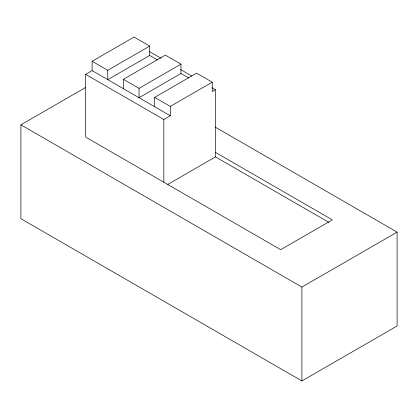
<?xml version="1.0" encoding="UTF-8"?>
<svg xmlns="http://www.w3.org/2000/svg" width="418" height="418" viewBox="0 0 418 418"><rect width="100%" height="100%" fill="white"/><g stroke="black" fill="none" stroke-linecap="round" stroke-linejoin="round"><path stroke-width="0.63" d="M328.956 222.413L215.474 156.896L215.474 89.692L212.239 91.563L212.239 82.189L170.304 106.402L170.304 115.77L92.132 70.637L92.132 61.268L134.063 37.061L149.701 46.084L149.701 55.453L107.766 79.666L107.766 70.297L149.701 46.084M215.474 152.392L332.347 219.868L280.697 249.687L85.653 137.078L85.653 74.378L92.132 70.637M215.03 127.004L397.1 232.121L397.1 325.988L301.916 380.939L20.9 218.698L20.9 124.825L85.669 87.43M123.399 88.689L123.399 79.321L165.335 55.113L180.968 64.137L180.968 73.505L139.032 97.718L139.032 88.35L180.968 64.137M154.67 106.747L154.67 97.373L196.601 73.166L212.239 82.189M85.653 74.378L163.83 119.511L170.304 115.77M167.759 184.448L215.474 156.896M20.9 124.825L301.916 287.072L397.1 232.121M149.675 51.701L160.925 58.196M180.607 69.56L191.857 76.055M212.104 87.743L215.474 89.692M149.701 55.453L157.518 59.967M180.968 73.505L188.784 78.02M92.132 61.268L107.766 70.297M123.399 79.321L139.032 88.35M154.67 97.373L170.304 106.402M301.916 287.072L301.916 380.939M163.83 119.511L163.83 182.211"/></g></svg>
